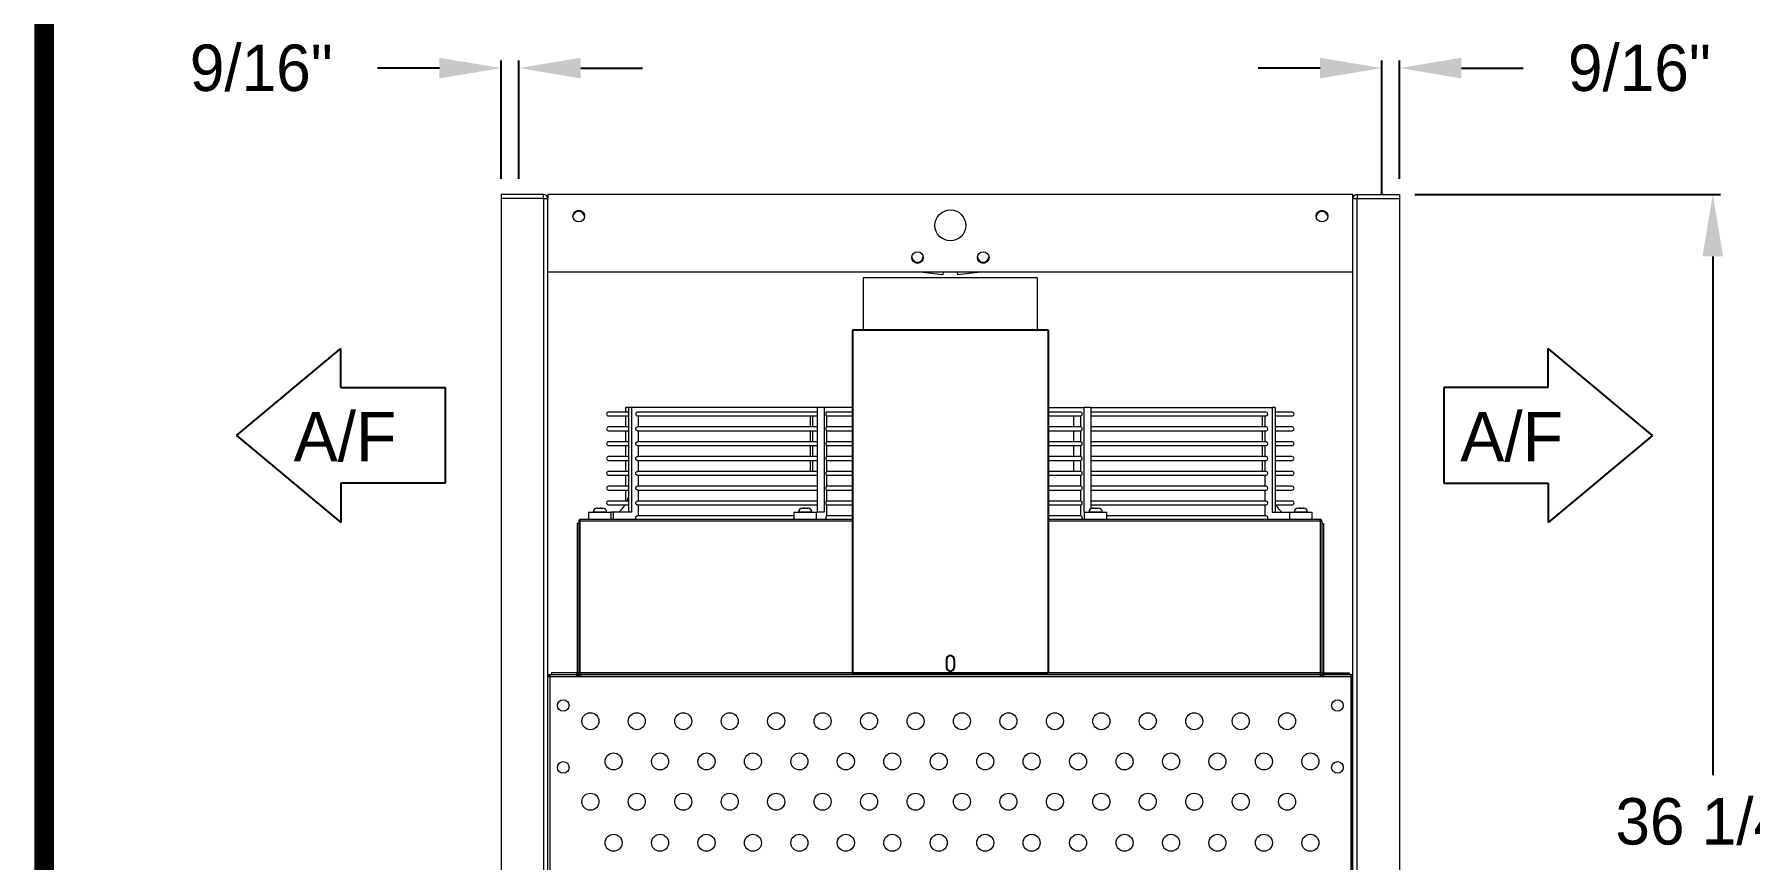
# Model space of a CAD drawing. Extents: x 6 to 271, y -23 to 146.
# Drawn here: x 10.7 to 66.1, y 54.4 to 81.1 of the extents above; entities that cross this region are included whole.
import ezdxf

# ---------------------------------------------------------------- set-up
doc = ezdxf.new("R2010")
doc.units = 0
doc.header["$MEASUREMENT"] = 0
doc.layers.get('0').update_dxf_attribs({"linetype": 'CONTINUOUS'})
doc.layers.get('Defpoints').update_dxf_attribs({"linetype": 'CONTINUOUS'})
doc.dimstyles.get("Standard").update_dxf_attribs({"dimtxt": 1.5, "dimasz": 2, "dimexe": 0.25, "dimexo": 0.5, "dimgap": 0.75, "dimtad": 0, "dimtih": 1, "dimtoh": 1, "dimdec": 4, "dimzin": 0, "dimdsep": 46, "dimlunit": 5, "dimtxsty": 'STANDARD', "dimcen": 0.125, "dimclrd": 1, "dimclre": 1, "dimclrt": 1, "dimadec": 0, "dimazin": 0, "dimtfac": 1, "dimtdec": 4, "dimtofl": 0, "dimtmove": 0, "dimatfit": 3, "dimfxl": 1, "dimfrac": 2, "dimtolj": 1, "dimtzin": 0, "dimarcsym": 0})

# ---------------------------------------------------------------- blocks, each defined once
blk = doc.blocks.new('Air Flow Arror')
for p, q in [((-1.543, 6.735), (-4.35, 3.368)), ((-1.543, 6.735), (1.263, 3.368)), ((-3.087, 3.368), (-4.35, 3.368)), ((-3.087, 3.368), (-3.087, 0)), ((0, 0), (0, 3.368)), ((0, 3.368), (1.263, 3.368)), ((-3.087, 0), (0, 0))]:
    blk.add_line(p, q)
blk.add_text('A/F', height=1.5938, rotation=90).set_placement((-0.712, 0.532))
blk = doc.blocks.new('099front')
at = {"color": 0, "ltscale": 7}
for p, q in [((59.351, 106.851), (53.039, 106.851)), ((53.039, 106.851), (53.039, 95.789)), ((59.351, 106.851), (59.351, 95.789)), ((56.07, 96.226), (56.07, 95.976)), ((56.32, 96.226), (56.32, 95.976)), ((53.039, 95.789), (59.351, 95.789))]:
    blk.add_line(p, q, dxfattribs=at)
for centre, start, end in [((56.195, 96.226), 0, 180), ((56.195, 95.976), 180, 0)]:
    blk.add_arc(centre, 0.125, start, end, dxfattribs=at)
blk = doc.blocks.new('*D24')
at = {"color": 7, "lineweight": -2}
for p, q in [((52.206, 79.961), (50.206, 79.961)), ((54.206, 76.382), (54.206, 80.211)), ((54.769, 76.382), (54.769, 80.211)), ((56.769, 79.961), (58.769, 79.961))]:
    blk.add_line(p, q, dxfattribs=at)
at = {"color": 7}
for points in [[(52.206, 80.294), (52.206, 79.628), (54.206, 79.961)], [(56.769, 80.294), (56.769, 79.628), (54.769, 79.961)]]:
    blk.add_solid(points, dxfattribs=at)
at = {"layer": 'Defpoints', "color": 0}
for p in [(54.206, 79.961), (54.206, 75.882), (54.769, 75.882)]:
    blk.add_point(p, dxfattribs=at)
at = {"color": 7, "insert": (62.519, 79.961), "char_height": 1.5, "attachment_point": 5}
blk.add_mtext('\\A1;9/16"', dxfattribs=at)
blk = doc.blocks.new('*D25')
at = {"color": 7, "lineweight": -2}
for p, q in [((23.769, 79.961), (21.769, 79.961)), ((25.769, 76.382), (25.769, 80.211)), ((26.331, 76.382), (26.331, 80.211)), ((28.331, 79.961), (30.331, 79.961))]:
    blk.add_line(p, q, dxfattribs=at)
at = {"color": 7}
for points in [[(23.769, 80.294), (23.769, 79.628), (25.769, 79.961)], [(28.331, 80.294), (28.331, 79.628), (26.331, 79.961)]]:
    blk.add_solid(points, dxfattribs=at)
at = {"layer": 'Defpoints', "color": 0}
for p in [(25.769, 79.961), (25.769, 75.882), (26.331, 75.882)]:
    blk.add_point(p, dxfattribs=at)
at = {"color": 7, "insert": (18.019, 79.961), "char_height": 1.5, "attachment_point": 5}
blk.add_mtext('\\A1;9/16"', dxfattribs=at)

msp = doc.modelspace()

# ---------------------------------------------------------------- linework, layer by layer
at = {"color": 0}
for p, q in [((54.20618, 75.88234), (54.20618, 77.01652)), ((55.26868, 75.88234), (65.13799, 75.88234)), ((64.88799, 73.88234), (64.88799, 57.13234)), ((17.2214, 68.1003), (20.58909, 70.90661)), ((20.58909, 69.64377), (20.58909, 70.90661)), ((20.58909, 69.64377), (23.95679, 69.64377)), ((23.95679, 69.64377), (23.95679, 66.55683)), ((17.2214, 68.1003), (20.58909, 65.294)), ((23.95679, 66.55683), (20.58909, 66.55683)), ((20.58909, 66.55683), (20.58909, 65.294))]:
    msp.add_line(p, q, dxfattribs=at)
at = {"color": 0, "linetype": 'Continuous', "lineweight": 15}
for p, q in [((25.76868, 75.88234), (25.76868, 75.74784)), ((27.13318, 75.88234), (25.76868, 75.88234)), ((27.13318, 75.74784), (25.76868, 75.74784)), ((25.76868, 75.74684), (25.76868, 40.14284)), ((27.13318, 75.74684), (25.76868, 75.74684)), ((27.13318, 75.74784), (27.13318, 75.88234)), ((27.13318, 75.74684), (27.26868, 75.74684)), ((27.13318, 75.74684), (27.13318, 43.3965)), ((53.26868, 75.88234), (27.26868, 75.88234)), ((27.26868, 75.88234), (27.26868, 75.74684)), ((27.26868, 43.26101), (27.26868, 75.74684)), ((53.26868, 75.74684), (53.26868, 75.88234)), ((53.26868, 75.74684), (53.40418, 75.74684)), ((53.26868, 43.26101), (53.26868, 75.74684)), ((53.40418, 75.88234), (53.40418, 75.74784)), ((53.40418, 75.88234), (54.76868, 75.88234)), ((53.40418, 75.74784), (54.76868, 75.74784)), ((53.40418, 75.74684), (54.76868, 75.74684)), ((53.40418, 43.3965), (53.40418, 75.74684)), ((54.76868, 75.88234), (54.76868, 75.74784)), ((54.76868, 75.74684), (54.76868, 40.14284)), ((27.26868, 73.38234), (53.26868, 73.38234)), ((43.08118, 73.19334), (37.45618, 73.19334)), ((40.02977, 73.28602), (39.195, 73.38234)), ((40.04088, 73.38234), (40.02977, 73.28602)), ((40.5076, 73.28602), (40.49648, 73.38234)), ((41.34236, 73.38234), (40.5076, 73.28602)), ((29.87504, 68.85246), (29.22857, 68.85246)), ((29.22857, 68.73246), (29.87504, 68.73246)), ((29.78166, 69.00734), (29.78166, 68.85246)), ((29.87504, 69.00734), (29.78166, 69.00734)), ((29.78166, 68.73246), (29.78166, 68.37379)), ((29.96841, 69.00734), (29.87504, 69.00734)), ((29.87504, 69.00734), (29.87504, 65.62634)), ((29.96841, 69.00734), (29.96841, 65.62634)), ((35.96349, 69.00734), (29.96841, 69.00734)), ((30.16482, 68.73246), (35.96349, 68.73246)), ((35.96349, 68.85246), (30.16488, 68.85246)), ((30.19384, 68.37379), (30.19384, 68.73246)), ((35.73807, 68.73246), (35.73807, 68.37379)), ((35.83144, 68.37379), (35.83144, 68.73246)), ((36.18892, 69.00734), (35.96349, 69.00734)), ((35.96349, 69.00734), (35.96349, 65.62634)), ((36.18892, 69.00734), (36.18892, 65.62634)), ((37.11243, 69.00734), (36.18892, 69.00734)), ((36.27027, 68.73246), (37.11243, 68.73246)), ((37.11243, 68.85246), (36.2704, 68.85246)), ((36.28229, 68.37379), (36.28229, 68.73246)), ((43.42493, 69.00734), (44.57387, 69.00734)), ((44.49355, 68.85246), (43.42493, 68.85246)), ((43.42493, 68.73246), (44.49355, 68.73246)), ((44.25507, 68.37379), (44.25507, 68.73246)), ((44.4805, 68.37379), (44.4805, 68.73246)), ((44.57387, 69.00734), (44.57387, 65.62634)), ((44.7993, 69.00734), (44.57387, 69.00734)), ((44.7993, 69.00734), (44.7993, 65.73443)), ((44.7993, 69.00734), (50.66233, 69.00734)), ((50.46842, 68.85246), (44.7993, 68.85246)), ((44.7993, 68.73246), (50.46842, 68.73246)), ((50.34352, 68.37379), (50.34352, 68.73246)), ((50.4369, 68.37379), (50.4369, 68.73246)), ((50.66233, 69.00734), (50.66233, 65.62634)), ((50.7557, 69.00734), (50.66233, 69.00734)), ((50.7557, 69.00734), (50.7557, 65.62634)), ((51.3088, 68.85246), (50.7557, 68.85246)), ((50.7557, 68.73246), (51.3088, 68.73246)), ((29.87504, 68.37379), (29.22857, 68.37379)), ((29.22857, 68.25379), (29.87504, 68.25379)), ((29.78166, 68.25379), (29.78166, 67.89512)), ((30.16482, 68.25379), (35.96349, 68.25379)), ((35.96349, 68.37379), (30.16488, 68.37379)), ((30.19384, 67.89512), (30.19384, 68.25379)), ((35.73807, 68.25379), (35.73807, 67.89512)), ((35.83144, 67.89512), (35.83144, 68.25379)), ((36.27027, 68.25379), (37.11243, 68.25379)), ((37.11243, 68.37379), (36.2704, 68.37379)), ((36.28229, 67.89512), (36.28229, 68.25379)), ((44.49355, 68.37379), (43.42493, 68.37379)), ((43.42493, 68.25379), (44.49355, 68.25379)), ((44.25507, 67.89512), (44.25507, 68.25379)), ((44.4805, 67.89512), (44.4805, 68.25379)), ((50.46842, 68.37379), (44.7993, 68.37379)), ((44.7993, 68.25379), (50.46842, 68.25379)), ((50.34352, 67.89512), (50.34352, 68.25379)), ((50.4369, 67.89512), (50.4369, 68.25379)), ((51.3088, 68.37379), (50.7557, 68.37379)), ((50.7557, 68.25379), (51.3088, 68.25379)), ((29.87504, 67.89512), (29.22857, 67.89512)), ((29.22857, 67.77513), (29.87504, 67.77513)), ((29.78166, 67.77513), (29.78166, 67.41646)), ((30.16482, 67.77513), (35.96349, 67.77513)), ((35.96349, 67.89512), (30.16488, 67.89512)), ((30.19384, 67.41646), (30.19384, 67.77513)), ((35.73807, 67.77513), (35.73807, 67.41646)), ((35.83144, 67.41646), (35.83144, 67.77513)), ((36.27027, 67.77513), (37.11243, 67.77513)), ((37.11243, 67.89512), (36.2704, 67.89512)), ((36.28229, 67.41646), (36.28229, 67.77513)), ((44.49355, 67.89512), (43.42493, 67.89512)), ((43.42493, 67.77513), (44.49355, 67.77513)), ((44.25507, 67.41646), (44.25507, 67.77513)), ((44.4805, 67.41646), (44.4805, 67.77513)), ((50.46842, 67.89512), (44.7993, 67.89512)), ((44.7993, 67.77513), (50.46842, 67.77513)), ((50.34352, 67.41646), (50.34352, 67.77513)), ((50.4369, 67.41646), (50.4369, 67.77513)), ((51.3088, 67.89512), (50.7557, 67.89512)), ((50.7557, 67.77513), (51.3088, 67.77513)), ((29.87504, 67.41646), (29.22857, 67.41646)), ((29.22857, 67.29646), (29.87504, 67.29646)), ((29.78166, 67.29646), (29.78166, 66.93779)), ((30.16482, 67.29646), (35.96349, 67.29646)), ((35.96349, 67.41646), (30.16488, 67.41646)), ((30.19384, 66.93779), (30.19384, 67.29646)), ((35.73807, 67.29646), (35.73807, 66.93779)), ((35.83144, 66.93779), (35.83144, 67.29646)), ((36.27027, 67.29646), (37.11243, 67.29646)), ((37.11243, 67.41646), (36.2704, 67.41646)), ((36.28229, 66.93779), (36.28229, 67.29646)), ((44.49355, 67.41646), (43.42493, 67.41646)), ((43.42493, 67.29646), (44.49355, 67.29646)), ((44.25507, 66.93779), (44.25507, 67.29646)), ((44.4805, 66.93779), (44.4805, 67.29646)), ((50.46842, 67.41646), (44.7993, 67.41646)), ((44.7993, 67.29646), (50.46842, 67.29646)), ((50.34352, 66.93779), (50.34352, 67.29646)), ((50.4369, 66.93779), (50.4369, 67.29646)), ((51.3088, 67.41646), (50.7557, 67.41646)), ((50.7557, 67.29646), (51.3088, 67.29646)), ((29.87504, 66.93779), (29.22857, 66.93779)), ((29.22857, 66.81779), (29.87504, 66.81779)), ((29.78166, 66.81779), (29.78166, 66.45913)), ((30.16482, 66.81779), (35.96349, 66.81779)), ((35.96349, 66.93779), (30.16488, 66.93779)), ((30.19384, 66.45913), (30.19384, 66.81779)), ((36.27027, 66.81779), (37.11243, 66.81779)), ((37.11243, 66.93779), (36.2704, 66.93779)), ((36.28229, 66.45913), (36.28229, 66.81779)), ((44.49355, 66.93779), (43.42493, 66.93779)), ((43.42493, 66.81779), (44.49355, 66.81779)), ((44.4805, 66.45913), (44.4805, 66.81779)), ((50.46842, 66.93779), (44.7993, 66.93779)), ((44.7993, 66.81779), (50.46842, 66.81779)), ((50.4369, 66.45913), (50.4369, 66.81779)), ((51.3088, 66.93779), (50.7557, 66.93779)), ((50.7557, 66.81779), (51.3088, 66.81779)), ((29.87504, 66.45913), (29.22857, 66.45913)), ((29.22857, 66.33913), (29.87504, 66.33913)), ((29.87504, 65.98046), (29.22857, 65.98046)), ((29.78166, 66.33913), (29.78166, 65.98046)), ((30.16482, 66.33913), (35.96349, 66.33913)), ((35.96349, 66.45913), (30.16488, 66.45913)), ((35.96349, 65.98046), (30.16488, 65.98046)), ((30.19384, 65.98046), (30.19384, 66.33913)), ((36.27027, 66.33913), (37.11243, 66.33913)), ((37.11243, 66.45913), (36.2704, 66.45913)), ((37.11243, 65.98046), (36.2704, 65.98046)), ((36.28229, 65.98046), (36.28229, 66.33913)), ((44.49355, 66.45913), (43.42493, 66.45913)), ((43.42493, 66.33913), (44.49355, 66.33913)), ((44.49355, 65.98046), (43.42493, 65.98046)), ((44.4805, 65.98046), (44.4805, 66.33913)), ((50.46842, 66.45913), (44.7993, 66.45913)), ((44.7993, 66.33913), (50.46842, 66.33913)), ((50.46842, 65.98046), (44.7993, 65.98046)), ((50.4369, 65.98046), (50.4369, 66.33913)), ((51.3088, 66.45913), (50.7557, 66.45913)), ((50.7557, 66.33913), (51.3088, 66.33913)), ((51.3088, 65.98046), (50.7557, 65.98046)), ((28.31748, 65.38234), (28.31968, 65.38234)), ((37.11243, 65.38234), (28.31968, 65.38234)), ((28.31968, 65.33134), (28.31968, 65.38234)), ((28.58216, 65.62634), (29.09237, 65.62634)), ((29.16991, 65.62734), (28.73241, 65.62734)), ((28.85641, 65.75134), (28.85656, 65.75134)), ((28.85929, 65.75134), (28.85656, 65.75134)), ((28.85929, 65.75134), (28.8698, 65.75134)), ((28.88048, 65.75134), (28.8698, 65.75134)), ((28.88048, 65.75134), (28.95652, 65.75134)), ((28.96807, 65.75134), (28.95652, 65.75134)), ((28.97435, 65.75134), (28.96807, 65.75134)), ((28.97435, 65.75134), (28.99972, 65.75134)), ((29.01426, 65.75134), (28.99972, 65.75134)), ((29.01426, 65.75134), (29.04591, 65.75134)), ((29.09237, 65.62634), (29.32016, 65.62634)), ((29.22857, 65.86046), (29.87504, 65.86046)), ((29.38544, 65.62634), (29.32016, 65.62634)), ((29.38544, 65.62634), (29.38544, 65.38234)), ((29.96841, 65.62634), (29.38544, 65.62634)), ((30.16482, 65.86046), (35.96349, 65.86046)), ((35.21181, 65.5018), (30.16488, 65.5018)), ((30.19384, 65.5018), (30.19384, 65.86046)), ((35.21181, 65.62634), (35.72202, 65.62634)), ((35.79956, 65.62734), (35.36206, 65.62734)), ((35.48606, 65.75134), (35.51771, 65.75134)), ((35.53225, 65.75134), (35.51771, 65.75134)), ((35.53225, 65.75134), (35.55762, 65.75134)), ((35.5639, 65.75134), (35.55762, 65.75134)), ((35.57545, 65.75134), (35.5639, 65.75134)), ((35.57545, 65.75134), (35.65149, 65.75134)), ((35.66217, 65.75134), (35.65149, 65.75134)), ((35.66217, 65.75134), (35.67268, 65.75134)), ((35.67541, 65.75134), (35.67268, 65.75134)), ((35.67541, 65.75134), (35.67556, 65.75134)), ((35.72202, 65.62634), (35.94981, 65.62634)), ((36.18892, 65.62634), (35.94981, 65.62634)), ((36.27027, 65.86046), (37.11243, 65.86046)), ((37.11243, 65.5018), (36.2704, 65.5018)), ((36.28229, 65.5018), (36.28229, 65.86046)), ((43.42493, 65.86046), (44.49355, 65.86046)), ((44.49355, 65.5018), (43.42493, 65.5018)), ((52.21768, 65.38234), (43.42493, 65.38234)), ((44.4805, 65.5018), (44.4805, 65.86046)), ((44.57387, 65.62634), (44.58755, 65.62634)), ((44.58755, 65.62634), (45.09776, 65.62634)), ((44.75445, 65.62734), (44.7378, 65.62734)), ((45.1753, 65.62734), (44.75445, 65.62734)), ((44.7993, 65.86046), (50.46842, 65.86046)), ((44.8618, 65.75134), (44.86196, 65.75134)), ((44.86469, 65.75134), (44.86196, 65.75134)), ((44.86469, 65.75134), (44.87519, 65.75134)), ((44.88587, 65.75134), (44.87519, 65.75134)), ((44.88587, 65.75134), (44.96191, 65.75134)), ((44.97347, 65.75134), (44.96191, 65.75134)), ((44.97975, 65.75134), (44.97347, 65.75134)), ((44.97975, 65.75134), (45.00511, 65.75134)), ((45.01965, 65.75134), (45.00511, 65.75134)), ((45.01965, 65.75134), (45.0513, 65.75134)), ((45.09776, 65.62634), (45.32555, 65.62634)), ((50.46842, 65.5018), (45.32555, 65.5018)), ((50.4369, 65.5018), (50.4369, 65.86046)), ((50.66233, 65.62634), (51.21721, 65.62634)), ((50.7557, 65.86046), (51.3088, 65.86046)), ((51.21721, 65.62634), (51.72742, 65.62634)), ((51.50249, 65.62734), (51.36746, 65.62734)), ((51.49146, 65.75134), (51.5231, 65.75134)), ((51.80496, 65.62734), (51.50249, 65.62734)), ((51.53764, 65.75134), (51.5231, 65.75134)), ((51.53764, 65.75134), (51.56301, 65.75134)), ((51.56929, 65.75134), (51.56301, 65.75134)), ((51.58085, 65.75134), (51.56929, 65.75134)), ((51.58085, 65.75134), (51.65689, 65.75134)), ((51.66757, 65.75134), (51.65689, 65.75134)), ((51.66757, 65.75134), (51.67807, 65.75134)), ((51.6808, 65.75134), (51.67807, 65.75134)), ((51.6808, 65.75134), (51.68096, 65.75134)), ((51.72742, 65.62634), (51.95521, 65.62634)), ((52.21768, 65.33134), (52.21768, 65.38234)), ((52.21768, 65.38234), (52.21988, 65.38234)), ((28.26868, 65.25734), (28.21868, 65.25734)), ((28.21868, 65.25734), (28.21868, 60.43334)), ((28.26868, 65.33134), (28.26868, 65.33354)), ((28.31868, 65.33134), (28.26868, 65.33134)), ((28.26868, 65.33134), (28.26868, 65.33034)), ((28.26868, 65.33034), (28.26868, 65.25734)), ((28.26868, 65.25734), (28.26868, 60.43334)), ((37.11243, 65.33134), (28.31968, 65.33134)), ((28.31968, 60.43334), (28.31968, 65.33134)), ((52.21768, 65.33134), (43.42493, 65.33134)), ((52.21768, 60.43334), (52.21768, 65.33134)), ((52.21868, 65.33134), (52.26868, 65.33134)), ((52.26868, 65.33354), (52.26868, 65.33134)), ((52.26868, 65.33034), (52.26868, 65.33134)), ((52.26868, 65.33034), (52.26868, 65.25734)), ((52.26868, 65.25734), (52.26868, 60.43334)), ((52.26868, 65.25734), (52.31868, 65.25734)), ((52.31868, 65.25734), (52.31868, 60.43334)), ((27.33218, 60.38234), (27.33218, 60.31984)), ((27.33218, 60.38234), (28.20518, 60.38234)), ((27.39368, 60.43234), (27.39368, 60.38234)), ((28.21768, 60.43234), (27.39368, 60.43234)), ((28.21768, 60.38234), (28.20518, 60.38234)), ((28.20518, 60.31984), (28.20518, 60.38234)), ((28.21768, 60.38234), (28.21768, 60.43234)), ((28.21868, 60.43334), (28.26868, 60.43334)), ((28.31968, 60.43334), (28.26868, 60.43334)), ((28.26868, 60.38234), (28.26868, 60.31834)), ((28.26868, 60.38234), (28.31968, 60.38234)), ((28.31968, 60.43334), (28.31968, 60.43234)), ((52.21768, 60.43334), (28.31968, 60.43334)), ((28.31968, 60.38234), (28.31968, 60.43234)), ((28.31968, 60.43234), (52.21768, 60.43234)), ((28.31968, 60.38234), (28.33118, 60.38234)), ((28.33118, 60.31934), (28.33118, 60.38234)), ((28.33118, 60.38234), (52.20618, 60.38234)), ((52.20618, 60.38234), (52.21768, 60.38234)), ((52.20618, 60.38234), (52.20618, 60.31934)), ((52.21768, 60.43234), (52.21768, 60.43334)), ((52.26868, 60.43334), (52.21768, 60.43334)), ((52.21768, 60.38234), (52.21768, 60.43234)), ((52.21768, 60.38234), (52.26868, 60.38234)), ((52.26868, 60.43334), (52.31868, 60.43334)), ((52.26868, 60.38234), (52.26868, 60.31834)), ((52.31968, 60.43234), (52.31968, 60.38234)), ((52.31968, 60.43234), (53.14368, 60.43234)), ((52.31968, 60.38234), (52.33218, 60.38234)), ((52.33218, 60.38234), (52.33218, 60.31984)), ((53.20518, 60.38234), (52.33218, 60.38234)), ((53.14368, 60.43234), (53.14368, 60.38234)), ((53.20518, 60.31984), (53.20518, 60.38234)), ((27.26868, 60.31884), (27.33268, 60.31884)), ((27.33168, 60.31834), (27.26868, 60.31834)), ((27.33168, 60.31834), (27.33168, 47.19634)), ((27.33168, 60.31834), (27.33268, 60.31834)), ((27.33218, 60.31984), (28.20518, 60.31984)), ((27.33268, 60.31834), (27.33268, 60.31934)), ((27.33268, 60.31934), (28.33118, 60.31934)), ((27.33268, 60.31834), (27.33268, 47.19634)), ((27.33268, 60.31834), (53.20468, 60.31834)), ((52.20618, 60.31934), (53.20468, 60.31934)), ((53.20518, 60.31984), (52.33218, 60.31984)), ((53.20468, 60.31934), (53.20468, 60.31834)), ((53.20468, 60.31884), (53.26868, 60.31884)), ((53.20468, 60.31834), (53.20468, 47.19634)), ((53.20468, 60.31834), (53.20568, 60.31834)), ((53.20568, 60.31834), (53.20568, 47.19634)), ((53.26868, 60.31834), (53.20568, 60.31834))]:
    msp.add_line(p, q, dxfattribs=at)
at = {"color": 0, "const_width": 0.63999}
msp.add_lwpolyline([(11.00839, -18.24898), (267.00583, -18.24898), (267.00583, 141.74942), (11.00839, 141.74942), (11.00839, -18.24898)], dxfattribs=at)
at = {"color": 0, "linetype": 'Continuous', "lineweight": 15, "flags": 128}
for points in [[(44.49355, 68.85246), (44.49361, 68.85246), (44.50288, 68.84728), (44.51056, 68.83275), (44.51534, 68.81135), (44.51641, 68.78673), (44.51357, 68.76308), (44.50732, 68.74444), (44.49872, 68.734), (44.49355, 68.73246)], [(44.49355, 68.37379), (44.4978, 68.37275), (44.50617, 68.36392), (44.51259, 68.34734), (44.51606, 68.32558), (44.51606, 68.302), (44.51259, 68.28024), (44.50617, 68.26366), (44.4978, 68.25483), (44.49355, 68.25379)], [(44.49355, 67.89512), (44.4978, 67.89409), (44.50617, 67.88525), (44.51259, 67.86867), (44.51606, 67.84691), (44.51606, 67.82333), (44.51259, 67.80158), (44.50617, 67.785), (44.4978, 67.77616), (44.49355, 67.77513)], [(44.49355, 67.41646), (44.4978, 67.41542), (44.50617, 67.40658), (44.51259, 67.39001), (44.51606, 67.36825), (44.51606, 67.34467), (44.51259, 67.32291), (44.50617, 67.30633), (44.4978, 67.2975), (44.49355, 67.29646)], [(44.49355, 66.93779), (44.4978, 66.93675), (44.50617, 66.92792), (44.51259, 66.91134), (44.51606, 66.88958), (44.51606, 66.866), (44.51259, 66.84424), (44.50617, 66.82767), (44.4978, 66.81883), (44.49355, 66.81779)], [(29.87504, 66.12526), (29.83648, 66.00901), (29.82451, 65.98046)], [(44.49355, 66.45913), (44.4978, 66.45809), (44.50617, 66.44925), (44.51259, 66.43268), (44.51606, 66.41092), (44.51606, 66.38734), (44.51259, 66.36558), (44.50617, 66.349), (44.4978, 66.34017), (44.49355, 66.33913)], [(44.49355, 65.98046), (44.4978, 65.97942), (44.50617, 65.97059), (44.51259, 65.95401), (44.51606, 65.93225), (44.51606, 65.90867), (44.51259, 65.88691), (44.50617, 65.87034), (44.4978, 65.8615), (44.49355, 65.86046)], [(44.49355, 65.5018), (44.49806, 65.50063), (44.5065, 65.49135), (44.51288, 65.4742), (44.51618, 65.4519), (44.5159, 65.42799), (44.5145, 65.41722)]]:
    msp.add_lwpolyline(points, dxfattribs=at)
at = {"color": 0, "linetype": 'Continuous', "lineweight": 15}
for centre, radius in [((28.26868, 75.18205), 0.1875), ((40.26868, 74.88234), 0.5), ((52.26868, 75.18205), 0.1875), ((39.20757, 73.84477), 0.1875), ((41.32979, 73.84477), 0.1875), ((27.76868, 59.38234), 0.1875), ((52.76868, 59.38234), 0.1875), ((28.64368, 58.87484), 0.275), ((30.14368, 58.87484), 0.275), ((31.64368, 58.87484), 0.275), ((33.14368, 58.87484), 0.275), ((34.64368, 58.87484), 0.275), ((36.14368, 58.87484), 0.275), ((37.64368, 58.87484), 0.275), ((39.14368, 58.87484), 0.275), ((40.64368, 58.87484), 0.275), ((42.14368, 58.87484), 0.275), ((43.64368, 58.87484), 0.275), ((45.14368, 58.87484), 0.275), ((46.64368, 58.87484), 0.275), ((48.14368, 58.87484), 0.275), ((49.64368, 58.87484), 0.275), ((51.14368, 58.87484), 0.275), ((29.39368, 57.57584), 0.275), ((30.89368, 57.57584), 0.275), ((32.39368, 57.57584), 0.275), ((33.89368, 57.57584), 0.275), ((35.39368, 57.57584), 0.275), ((36.89368, 57.57584), 0.275), ((38.39368, 57.57584), 0.275), ((39.89368, 57.57584), 0.275), ((41.39368, 57.57584), 0.275), ((42.89368, 57.57584), 0.275), ((44.39368, 57.57584), 0.275), ((45.89368, 57.57584), 0.275), ((47.39368, 57.57584), 0.275), ((48.89368, 57.57584), 0.275), ((50.39368, 57.57584), 0.275), ((51.89368, 57.57584), 0.275), ((27.76868, 57.38234), 0.1875), ((52.76868, 57.38234), 0.1875), ((28.64368, 56.27684), 0.275), ((30.14368, 56.27684), 0.275), ((31.64368, 56.27684), 0.275), ((33.14368, 56.27684), 0.275), ((34.64368, 56.27684), 0.275), ((36.14368, 56.27684), 0.275), ((37.64368, 56.27684), 0.275), ((39.14368, 56.27684), 0.275), ((40.64368, 56.27684), 0.275), ((42.14368, 56.27684), 0.275), ((43.64368, 56.27684), 0.275), ((45.14368, 56.27684), 0.275), ((46.64368, 56.27684), 0.275), ((48.14368, 56.27684), 0.275), ((49.64368, 56.27684), 0.275), ((51.14368, 56.27684), 0.275), ((29.39368, 54.95084), 0.275), ((30.89368, 54.95084), 0.275), ((32.39368, 54.95084), 0.275), ((33.89368, 54.95084), 0.275), ((35.39368, 54.95084), 0.275), ((36.89368, 54.95084), 0.275), ((38.39368, 54.95084), 0.275), ((39.89368, 54.95084), 0.275), ((41.39368, 54.95084), 0.275), ((42.89368, 54.95084), 0.275), ((44.39368, 54.95084), 0.275), ((45.89368, 54.95084), 0.275), ((47.39368, 54.95084), 0.275), ((48.89368, 54.95084), 0.275), ((50.39368, 54.95084), 0.275), ((51.89368, 54.95084), 0.275)]:
    msp.add_circle(centre, radius, dxfattribs=at)
for centre, radius, start, end in [((27.13318, 75.74684), 0.1355, 0, 90), ((27.13318, 75.74684), 0.001, 0, 90), ((28.26868, 75.14639), 0.1875, 5.456907, 174.543093), ((52.26868, 75.14639), 0.1875, 5.456907, 174.543093), ((53.40418, 75.74684), 0.1355, 90, 180), ((53.40418, 75.74684), 0.001, 90, 180), ((39.20801, 73.88416), 0.1875, 185.39537, 353.33583), ((41.32936, 73.88416), 0.1875, 186.66417, 354.60463), ((29.22857, 68.79246), 0.06, 90, 270), ((50.46525, 68.79246), 0.06008, 273.026422, 86.973578), ((51.3088, 68.79246), 0.06, 270, 90), ((29.22857, 68.31379), 0.06, 90, 270), ((50.46512, 68.31379), 0.06009, 273.144993, 86.855007), ((51.3088, 68.31379), 0.06, 270, 90), ((29.22857, 67.83512), 0.06, 90, 270), ((50.46512, 67.83512), 0.06009, 273.143432, 86.856568), ((51.3088, 67.83512), 0.06, 270, 90), ((29.22857, 67.35646), 0.06, 90, 270), ((50.46512, 67.35646), 0.06009, 273.144993, 86.855007), ((51.3088, 67.35646), 0.06, 270, 90), ((29.22857, 66.87779), 0.06, 90, 270), ((50.46512, 66.87779), 0.06009, 273.143432, 86.856568), ((51.3088, 66.87779), 0.06, 270, 90), ((29.22857, 66.39913), 0.06, 90, 270), ((29.22857, 65.92046), 0.06, 90, 270), ((50.46512, 66.39913), 0.06009, 273.144993, 86.855007), ((50.46512, 65.92046), 0.06009, 273.144993, 86.855007), ((51.3088, 66.39913), 0.06, 270, 90), ((51.3088, 65.92046), 0.06, 270, 90), ((28.31748, 65.33354), 0.0488, 90, 180), ((28.85641, 65.62734), 0.124, 90, 180), ((29.04591, 65.62734), 0.124, 0, 90), ((28.90838, 66.38134), 1, 310.97463, 328.608789), ((35.48606, 65.62734), 0.124, 90, 180), ((35.67556, 65.62734), 0.124, 0, 90), ((44.8618, 65.62734), 0.124, 90, 180), ((45.0513, 65.62734), 0.124, 0, 90), ((50.46493, 65.44231), 0.05959, 335.099511, 86.648296), ((51.62898, 66.38134), 1, 211.391211, 229.02537), ((51.49146, 65.62734), 0.124, 90, 180), ((51.68096, 65.62734), 0.124, 0, 90), ((52.21988, 65.33354), 0.0488, 0, 90), ((27.33218, 60.31884), 0.0635, 90, 180), ((28.20518, 60.31884), 0.0635, 0, 90), ((28.21768, 60.43334), 0.001, 270, 0), ((28.21768, 60.43334), 0.051, 270, 0), ((52.31968, 60.43334), 0.051, 180, 270), ((52.33218, 60.31884), 0.0635, 90, 180), ((52.31968, 60.43334), 0.001, 180, 270), ((53.20518, 60.31884), 0.0635, 0, 90), ((27.33218, 60.31884), 0.001, 90, 180), ((28.20518, 60.31884), 0.001, 30, 90), ((52.33218, 60.31884), 0.001, 90, 150), ((53.20518, 60.31884), 0.001, 0, 90)]:
    msp.add_arc(centre, radius, start, end, dxfattribs=at)
for points in [[(37.45618, 73.19334), (37.45618, 71.49484)], [(43.08118, 71.49484), (43.08118, 73.19334)], [(28.58216, 65.62634), (28.58216, 65.38234)], [(28.73241, 65.62734), (28.73241, 65.62634)], [(28.85656, 65.75134), (28.85258, 65.75127)], [(28.85258, 65.75127), (28.85929, 65.75134)], [(28.8698, 65.75134), (28.8765, 65.75127)], [(28.8765, 65.75127), (28.88048, 65.75134)], [(28.95652, 65.75134), (28.95816, 65.75127)], [(28.95816, 65.75127), (28.97435, 65.75134)], [(28.99972, 65.75134), (29.01591, 65.75127)], [(29.01591, 65.75127), (29.01426, 65.75134)], [(29.16991, 65.62634), (29.16991, 65.62734)], [(29.32016, 65.38234), (29.32016, 65.62634)], [(35.21181, 65.62634), (35.21181, 65.38234)], [(35.36206, 65.62734), (35.36206, 65.62634)], [(35.51771, 65.75134), (35.51606, 65.75127)], [(35.51606, 65.75127), (35.53225, 65.75134)], [(35.55762, 65.75134), (35.5738, 65.75127)], [(35.5738, 65.75127), (35.57545, 65.75134)], [(35.65149, 65.75134), (35.65546, 65.75127)], [(35.65546, 65.75127), (35.66217, 65.75134)], [(35.67268, 65.75134), (35.67938, 65.75127)], [(35.67938, 65.75127), (35.67541, 65.75134)], [(35.79956, 65.62634), (35.79956, 65.62734)], [(35.94981, 65.38234), (35.94981, 65.62634)], [(44.58755, 65.62634), (44.58755, 65.38234)], [(44.7378, 65.62734), (44.7378, 65.62634)], [(44.86196, 65.75134), (44.85798, 65.75127)], [(44.85798, 65.75127), (44.86469, 65.75134)], [(44.87519, 65.75134), (44.8819, 65.75127)], [(44.8819, 65.75127), (44.88587, 65.75134)], [(44.96191, 65.75134), (44.96356, 65.75127)], [(44.96356, 65.75127), (44.97975, 65.75134)], [(45.00511, 65.75134), (45.0213, 65.75127)], [(45.0213, 65.75127), (45.01965, 65.75134)], [(45.1753, 65.62634), (45.1753, 65.62734)], [(45.32555, 65.38234), (45.32555, 65.62634)], [(51.21721, 65.62634), (51.21721, 65.38234)], [(51.36746, 65.62734), (51.36746, 65.62634)], [(51.5231, 65.75134), (51.52146, 65.75127)], [(51.52146, 65.75127), (51.53764, 65.75134)], [(51.56301, 65.75134), (51.5792, 65.75127)], [(51.5792, 65.75127), (51.58085, 65.75134)], [(51.65689, 65.75134), (51.66086, 65.75127)], [(51.66086, 65.75127), (51.66757, 65.75134)], [(51.67807, 65.75134), (51.68478, 65.75127)], [(51.68478, 65.75127), (51.6808, 65.75134)], [(51.80496, 65.62634), (51.80496, 65.62734)], [(51.95521, 65.38234), (51.95521, 65.62634)]]:
    msp.add_open_spline(points, degree=1, dxfattribs=at)
for points, knots in [([(30.17091, 68.8513), (30.16693, 68.85182), (30.15674, 68.85315), (30.14059, 68.84754), (30.12507, 68.83597), (30.11401, 68.81923), (30.10868, 68.79953), (30.10968, 68.77903), (30.11601, 68.76241), (30.12611, 68.7484), (30.1395, 68.73799), (30.15484, 68.73211), (30.16435, 68.73306), (30.16765, 68.73338)], [0, 0, 0, 0, 0.06546375, 0.16756901, 0.26967282, 0.37175176, 0.47381481, 0.57585137, 0.67788639, 0.74171331, 0.84379754, 0.94588781, 1, 1, 1, 1]), ([(36.27284, 68.85123), (36.27166, 68.85176), (36.26792, 68.85346), (36.26157, 68.849), (36.25487, 68.83857), (36.2499, 68.82258), (36.24723, 68.80329), (36.24716, 68.78275), (36.24969, 68.76334), (36.25454, 68.74712), (36.26116, 68.73633), (36.2668, 68.73216), (36.26989, 68.73266), (36.27042, 68.73275)], [0, 0, 0, 0, 0.04813111, 0.15157995, 0.2550221, 0.35845742, 0.4618603, 0.56524596, 0.66862035, 0.77200352, 0.87540948, 0.97883544, 1, 1, 1, 1]), ([(30.16771, 68.25416), (30.16204, 68.25427), (30.1501, 68.25448), (30.13546, 68.26204), (30.12289, 68.27334), (30.11348, 68.28822), (30.10856, 68.30802), (30.10996, 68.32851), (30.11755, 68.34729), (30.13048, 68.36244), (30.14721, 68.37158), (30.16153, 68.37503), (30.1692, 68.37317), (30.17079, 68.37278)], [0, 0, 0, 0, 0.09256337, 0.19470122, 0.25865158, 0.3607321, 0.46281369, 0.56488214, 0.66694478, 0.76901613, 0.8711095, 0.97322393, 1, 1, 1, 1]), ([(36.27284, 68.37256), (36.27166, 68.3731), (36.26792, 68.37479), (36.26157, 68.37033), (36.25487, 68.35991), (36.2499, 68.34391), (36.24723, 68.32462), (36.24716, 68.30408), (36.24969, 68.28467), (36.25454, 68.26845), (36.26116, 68.25766), (36.2668, 68.25349), (36.26989, 68.254), (36.27042, 68.25408)], [0, 0, 0, 0, 0.04813109, 0.15157864, 0.2550239, 0.35845452, 0.46185737, 0.56524299, 0.66861735, 0.77200523, 0.87541115, 0.97883571, 1, 1, 1, 1]), ([(30.16764, 67.77605), (30.16462, 67.77571), (30.15539, 67.77467), (30.14024, 67.78028), (30.1267, 67.79046), (30.11641, 67.80432), (30.10986, 67.82084), (30.1086, 67.84133), (30.11366, 67.8611), (30.12449, 67.87801), (30.13985, 67.88983), (30.15619, 67.89574), (30.16666, 67.89452), (30.17092, 67.89402)], [0, 0, 0, 0, 0.04961213, 0.15171596, 0.25381023, 0.31773526, 0.41977501, 0.52181406, 0.62384556, 0.72587945, 0.82793683, 0.93001415, 1, 1, 1, 1]), ([(36.27288, 67.89402), (36.27108, 67.89452), (36.2667, 67.89574), (36.25989, 67.88979), (36.25354, 67.87792), (36.24906, 67.86099), (36.24698, 67.8412), (36.24752, 67.82073), (36.25063, 67.80184), (36.25595, 67.78685), (36.26282, 67.77687), (36.26792, 67.77576), (36.27043, 67.77522)], [0, 0, 0, 0, 0.07243943, 0.17585955, 0.27927983, 0.38267949, 0.48605824, 0.58941358, 0.69276472, 0.79612878, 0.8995097, 1, 1, 1, 1]), ([(30.16764, 67.29739), (30.16462, 67.29705), (30.15539, 67.29601), (30.14024, 67.30161), (30.12671, 67.31179), (30.11641, 67.32566), (30.10986, 67.34218), (30.1086, 67.36266), (30.11366, 67.38243), (30.12449, 67.39934), (30.13985, 67.41117), (30.15619, 67.41707), (30.16666, 67.41585), (30.17092, 67.41535)], [0, 0, 0, 0, 0.0496122, 0.15171452, 0.25381238, 0.3177375, 0.41977739, 0.52181659, 0.62384823, 0.72587738, 0.8279349, 0.93001405, 1, 1, 1, 1]), ([(36.27288, 67.41535), (36.27108, 67.41585), (36.2667, 67.41707), (36.25989, 67.41112), (36.25354, 67.39926), (36.24906, 67.38232), (36.24698, 67.36254), (36.24752, 67.34206), (36.25063, 67.32318), (36.25595, 67.30818), (36.26282, 67.2982), (36.26792, 67.2971), (36.27043, 67.29655)], [0, 0, 0, 0, 0.07243931, 0.17585794, 0.27928199, 0.38268189, 0.48605506, 0.58941063, 0.69276754, 0.79612741, 0.89950856, 1, 1, 1, 1]), ([(30.16764, 66.81872), (30.16462, 66.81838), (30.15539, 66.81734), (30.14024, 66.82295), (30.1267, 66.83313), (30.11641, 66.84699), (30.10986, 66.86351), (30.1086, 66.884), (30.11366, 66.90377), (30.12449, 66.92068), (30.13985, 66.9325), (30.15619, 66.9384), (30.16666, 66.93718), (30.17092, 66.93669)], [0, 0, 0, 0, 0.04961213, 0.15171596, 0.25381023, 0.31773526, 0.41977501, 0.52181406, 0.62384556, 0.72587945, 0.82793683, 0.93001415, 1, 1, 1, 1]), ([(36.27288, 66.93668), (36.27108, 66.93719), (36.2667, 66.93841), (36.25989, 66.93246), (36.25354, 66.92059), (36.24906, 66.90366), (36.24698, 66.88387), (36.24752, 66.86339), (36.25063, 66.84451), (36.25595, 66.82952), (36.26282, 66.81953), (36.26792, 66.81843), (36.27043, 66.81789)], [0, 0, 0, 0, 0.07243942, 0.17585779, 0.27928158, 0.38268122, 0.48605994, 0.58941526, 0.69276639, 0.79612599, 0.89950972, 1, 1, 1, 1]), ([(30.16771, 66.3395), (30.16204, 66.3396), (30.1501, 66.33982), (30.13546, 66.34738), (30.12289, 66.35868), (30.11348, 66.37355), (30.10856, 66.39336), (30.10996, 66.41385), (30.11755, 66.43263), (30.13048, 66.44777), (30.14721, 66.45692), (30.16153, 66.46037), (30.1692, 66.4585), (30.17079, 66.45811)], [0, 0, 0, 0, 0.09256337, 0.19470122, 0.25865158, 0.3607321, 0.46281369, 0.56488214, 0.66694478, 0.76901613, 0.8711095, 0.97322393, 1, 1, 1, 1]), ([(30.16771, 65.86083), (30.16204, 65.86094), (30.1501, 65.86116), (30.13546, 65.86871), (30.12289, 65.88001), (30.11348, 65.89489), (30.10856, 65.9147), (30.10996, 65.93518), (30.11755, 65.95396), (30.13048, 65.96911), (30.14721, 65.97826), (30.16153, 65.9817), (30.1692, 65.97984), (30.17079, 65.97945)], [0, 0, 0, 0, 0.092563464, 0.194701413, 0.258653741, 0.36073435, 0.462813174, 0.564881725, 0.666944456, 0.769015912, 0.871109377, 0.973223901, 1, 1, 1, 1]), ([(36.27284, 66.4579), (36.27166, 66.45844), (36.26792, 66.46013), (36.26157, 66.45567), (36.25487, 66.44524), (36.2499, 66.42925), (36.24723, 66.40996), (36.24716, 66.38942), (36.24969, 66.37001), (36.25454, 66.35379), (36.26116, 66.343), (36.2668, 66.33883), (36.26989, 66.33933), (36.27042, 66.33942)], [0, 0, 0, 0, 0.04813096, 0.15157948, 0.25502131, 0.35845631, 0.46185887, 0.56524421, 0.66861827, 0.77200587, 0.8754115, 0.97883577, 1, 1, 1, 1]), ([(36.27284, 65.97923), (36.27166, 65.97977), (36.26792, 65.98146), (36.26157, 65.977), (36.25487, 65.96658), (36.2499, 65.95058), (36.24723, 65.93129), (36.24716, 65.91076), (36.24969, 65.89134), (36.25454, 65.87512), (36.26116, 65.86434), (36.2668, 65.86016), (36.26989, 65.86067), (36.27042, 65.86076)], [0, 0, 0, 0, 0.0481311, 0.1515793, 0.255023, 0.35845598, 0.46186167, 0.56524732, 0.66861884, 0.77200437, 0.87541031, 0.97883558, 1, 1, 1, 1]), ([(28.31968, 65.38234), (28.313, 65.38157), (28.29963, 65.38004), (28.28277, 65.36825), (28.27098, 65.35139), (28.26945, 65.33802), (28.26868, 65.33134)], [0, 0, 0, 0, 0.24999902, 0.50000439, 0.74999955, 1, 1, 1, 1]), ([(30.11423, 65.41722), (30.11296, 65.42082), (30.10947, 65.43071), (30.10868, 65.44841), (30.1138, 65.46811), (30.12474, 65.48495), (30.14016, 65.49666), (30.15642, 65.50244), (30.16677, 65.50118), (30.17092, 65.50067)], [0, 0, 0, 0, 0.09180028, 0.25203973, 0.41227412, 0.57250855, 0.7327752, 0.89308261, 1, 1, 1, 1]), ([(36.27284, 65.50058), (36.27176, 65.5011), (36.26815, 65.50286), (36.26188, 65.49864), (36.25514, 65.4885), (36.25007, 65.47268), (36.24732, 65.45354), (36.24703, 65.43407), (36.24861, 65.42246), (36.24932, 65.41722)], [0, 0, 0, 0, 0.06751365, 0.227692, 0.38785728, 0.54800356, 0.70810803, 0.86818204, 1, 1, 1, 1]), ([(52.26868, 65.33134), (52.26791, 65.33802), (52.26638, 65.35139), (52.25459, 65.36825), (52.23773, 65.38004), (52.22436, 65.38157), (52.21768, 65.38234)], [0, 0, 0, 0, 0.25000045, 0.49999561, 0.75000098, 1, 1, 1, 1]), ([(28.26868, 65.33034), (28.26945, 65.33042), (28.27098, 65.33059), (28.28277, 65.33084), (28.29963, 65.33109), (28.313, 65.33126), (28.31968, 65.33134)], [0, 0, 0, 0, 0.25000049, 0.50000144, 0.75000238, 1, 1, 1, 1]), ([(52.21768, 65.33134), (52.22436, 65.33126), (52.23773, 65.33109), (52.25459, 65.33084), (52.26638, 65.33059), (52.26791, 65.33042), (52.26868, 65.33034)], [0, 0, 0, 0, 0.24999762, 0.49999856, 0.74999951, 1, 1, 1, 1])]:
    msp.add_open_spline(points, degree=3, knots=knots, dxfattribs=at)
at = {"color": 0}
msp.add_solid([(64.55466, 73.88234), (65.22132, 73.88234), (64.88799, 75.88234)], dxfattribs=at)

# ---------------------------------------------------------------- block references
msp.add_blockref('099front', (-15.92646, -35.35625), dxfattribs=at)
at = {"color": 0, "rotation": 270}
msp.add_blockref('Air Flow Arror', (56.20416, 66.55683), dxfattribs=at)

# ---------------------------------------------------------------- texts
at = {"color": 0}
msp.add_text('A/F', height=1.59375, dxfattribs=at).set_placement((19.0635, 67.26922))
at = {"color": 0, "insert": (64.88799, 55.63234), "char_height": 1.5, "attachment_point": 5}
msp.add_mtext('36 1/4"', dxfattribs=at)

# ---------------------------------------------------------------- dimensions: what is measured, and where the dimension line sits
at = {"color": 0}
dim = msp.add_linear_dim(base=(25.76868, 79.96101), p1=(26.33118, 75.88234), p2=(25.76868, 75.88234), dimstyle='Standard', override={"dimpost": '"', "dimclrd": 7, "dimclre": 7, "dimclrt": 7}, dxfattribs=at)
dim.commit()
dim.dimension.update_dxf_attribs({"geometry": '*D25', "text_midpoint": (18.01868, 79.96101)})
dim = msp.add_linear_dim(base=(54.20618, 79.96101), p1=(54.76868, 75.88234), p2=(54.20618, 75.88234), dimstyle='Standard', override={"dimpost": '"', "dimclrd": 7, "dimclre": 7, "dimclrt": 7}, dxfattribs=at)
dim.commit()
dim.dimension.update_dxf_attribs({"geometry": '*D24', "text_midpoint": (62.51868, 79.96101), "dimtype": 160})

doc.saveas('drawing.dxf')
